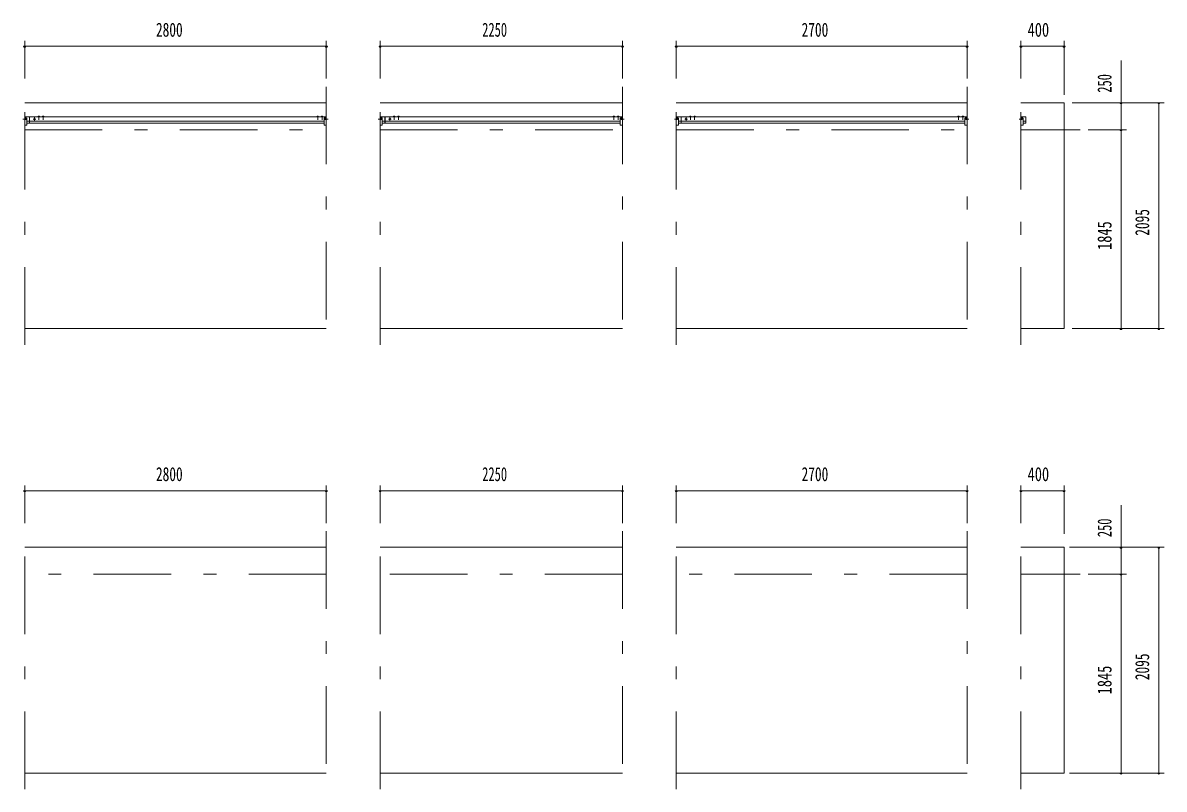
# Model space of a CAD drawing. Units: millimetres, scale not verified. Extents: x -27014 to 27021, y -10500 to 10500.
# Drawn here: x -14823 to -4226, y -7705 to -592 of the extents above; entities that cross this region are included whole.
import ezdxf
from ezdxf.enums import TextEntityAlignment as Align

# ---------------------------------------------------------------- set-up
doc = ezdxf.new("R2010")
doc.units = ezdxf.units.MM
doc.header["$LTSCALE"] = 60
doc.linetypes.add('USER3', pattern=[24, 12, -5, 2, -5])
for name, color, linetype, lineweight in [('0-2_1-05BOLD', 7, 'Continuous', 18), ('0-3_1-25CENTER', 3, 'USER3', 18), ('0-5_1-55DIM', 3, 'Continuous', 18)]:
    doc.layers.add(name, color=color, linetype=linetype, lineweight=lineweight)
doc.styles.add('ＭＳ ゴシック', font='')
doc.styles.get('ＭＳ ゴシック').set_extended_font_data('MS Gothic')

msp = doc.modelspace()

# ---------------------------------------------------------------- linework, layer by layer
at = {"layer": '0-2_1-05BOLD'}
for p, q in [((-12005.51, -1335.33), (-14805.51, -1335.33)), ((-9255.51, -1335.33), (-11505.52, -1335.33)), ((-8755.51, -1335.33), (-6055.51, -1335.33)), ((-14805.51, -1475.28), (-14790.51, -1475.28)), ((-12005.51, -1465.78), (-14801.23, -1465.78)), ((-14800.71, -1481.78), (-14797.01, -1481.78)), ((-14760.51, -1523.38), (-14760.51, -1465.78)), ((-14760.51, -1467.38), (-14759.52, -1467.38)), ((-14759.52, -1465.78), (-14759.52, -1523.38)), ((-14677.9, -1464.18), (-14677.9, -1460.68)), ((-14672.13, -1460.68), (-14672.13, -1464.18)), ((-14641.27, -1464.18), (-14641.27, -1465.78)), ((-14637.9, -1464.18), (-14637.9, -1460.68)), ((-14632.13, -1460.68), (-14632.13, -1464.18)), ((-12087.9, -1464.18), (-12087.9, -1460.68)), ((-12082.13, -1460.68), (-12082.13, -1464.18)), ((-12051.26, -1464.18), (-12051.26, -1465.78)), ((-12047.9, -1464.18), (-12047.9, -1460.68)), ((-12042.13, -1460.68), (-12042.13, -1464.18)), ((-12025.51, -1540.78), (-12025.51, -1480.28)), ((-12020.52, -1475.28), (-12005.51, -1475.28)), ((-12014.02, -1481.78), (-12010.32, -1481.78)), ((-11490.51, -1475.28), (-11505.52, -1475.28)), ((-11501.23, -1465.78), (-9255.51, -1465.78)), ((-11497.01, -1481.78), (-11500.71, -1481.78)), ((-11485.52, -1540.78), (-11485.52, -1480.28)), ((-11460.51, -1465.78), (-11460.51, -1523.38)), ((-11459.51, -1467.38), (-11460.51, -1467.38)), ((-11459.51, -1523.38), (-11459.51, -1465.78)), ((-11377.9, -1464.18), (-11377.9, -1460.68)), ((-11372.13, -1460.68), (-11372.13, -1464.18)), ((-11341.26, -1464.18), (-11341.26, -1465.78)), ((-11337.9, -1464.18), (-11337.9, -1460.68)), ((-11332.13, -1460.68), (-11332.13, -1464.18)), ((-9337.9, -1460.68), (-9337.9, -1464.18)), ((-9332.13, -1464.18), (-9332.13, -1460.68)), ((-9328.76, -1464.18), (-9328.76, -1465.78)), ((-9297.9, -1460.68), (-9297.9, -1464.18)), ((-9292.13, -1464.18), (-9292.13, -1460.68)), ((-9255.51, -1475.28), (-9270.52, -1475.28)), ((-9260.32, -1481.78), (-9264.02, -1481.78)), ((-8740.51, -1475.28), (-8755.51, -1475.28)), ((-8751.23, -1465.78), (-6055.51, -1465.78)), ((-8747.01, -1481.78), (-8750.71, -1481.78)), ((-8735.52, -1540.78), (-8735.52, -1480.28)), ((-8710.51, -1465.78), (-8710.51, -1523.38)), ((-8709.52, -1467.38), (-8710.51, -1467.38)), ((-8709.52, -1523.38), (-8709.52, -1465.78)), ((-8627.9, -1464.18), (-8627.9, -1460.68)), ((-8622.13, -1460.68), (-8622.13, -1464.18)), ((-8591.27, -1464.18), (-8591.27, -1465.78)), ((-8587.9, -1464.18), (-8587.9, -1460.68)), ((-8582.13, -1460.68), (-8582.13, -1464.18)), ((-6137.9, -1460.68), (-6137.9, -1464.18)), ((-6132.13, -1464.18), (-6132.13, -1460.68)), ((-6101.26, -1464.18), (-6101.26, -1465.78)), ((-6097.9, -1464.18), (-6097.9, -1460.68)), ((-6092.13, -1460.68), (-6092.13, -1464.18)), ((-6089.24, -1464.18), (-6089.24, -1460.68)), ((-6055.51, -1475.28), (-6070.52, -1475.28)), ((-6060.32, -1481.78), (-6064.02, -1481.78)), ((-5540.51, -1475.28), (-5555.51, -1475.28)), ((-5547.01, -1481.78), (-5550.71, -1481.78)), ((-5535.52, -1540.78), (-5535.52, -1480.28)), ((-14797.01, -1489.78), (-14800.71, -1489.78)), ((-14785.51, -1505.78), (-12025.51, -1505.78)), ((-14785.51, -1523.38), (-12025.51, -1523.38)), ((-14759.52, -1502.38), (-14760.51, -1502.38)), ((-12025.51, -1540.78), (-12005.51, -1540.78)), ((-12010.32, -1489.78), (-12014.02, -1489.78)), ((-11485.52, -1540.78), (-11505.52, -1540.78)), ((-11500.71, -1489.78), (-11497.01, -1489.78)), ((-11485.52, -1505.78), (-9275.51, -1505.78)), ((-9275.51, -1523.38), (-11485.52, -1523.38)), ((-11460.51, -1502.38), (-11459.51, -1502.38)), ((-9264.02, -1489.78), (-9260.32, -1489.78)), ((-9260.52, -1488.67), (-9255.51, -1491.55)), ((-8735.52, -1540.78), (-8755.51, -1540.78)), ((-8750.71, -1489.78), (-8747.01, -1489.78)), ((-6075.51, -1505.78), (-8735.52, -1505.78)), ((-6075.51, -1523.38), (-8735.52, -1523.38)), ((-8710.51, -1502.38), (-8709.52, -1502.38)), ((-6064.02, -1489.78), (-6060.32, -1489.78)), ((-5535.52, -1540.78), (-5555.51, -1540.78)), ((-5550.71, -1489.78), (-5547.01, -1489.78)), ((-5535.52, -1505.78), (-5510.51, -1505.78)), ((-12005.51, -3430.33), (-14805.51, -3430.33)), ((-9255.51, -3430.33), (-11505.52, -3430.33)), ((-6055.51, -3430.33), (-8755.51, -3430.33)), ((-5555.51, -3430.33), (-5155.52, -3430.33)), ((-14805.51, -5460.33), (-12005.51, -5460.33)), ((-11505.51, -5460.33), (-9255.51, -5460.33)), ((-8755.51, -5460.33), (-6055.51, -5460.33)), ((-5555.51, -5460.33), (-5155.52, -5460.33)), ((-12005.51, -7555.33), (-14805.51, -7555.33)), ((-9255.51, -7555.33), (-11505.51, -7555.33)), ((-6055.51, -7555.33), (-8755.51, -7555.33))]:
    msp.add_line(p, q, dxfattribs=at)
for points in [[(-5155.52, -3430.33), (-5155.52, -1335.33), (-5555.51, -1335.33)], [(-14805.51, -1491.55), (-14800.51, -1488.67), (-14800.51, -1482.89), (-14805.51, -1480)], [(-14785.51, -1480.28), (-14785.51, -1540.78), (-14805.51, -1540.78)], [(-14681.26, -1465.78), (-14681.26, -1464.18), (-14668.76, -1464.18), (-14668.76, -1465.78)], [(-14669.24, -1464.18), (-14669.24, -1460.68), (-14670.11, -1460.18), (-14679.92, -1460.18), (-14680.79, -1460.68), (-14680.79, -1464.18)], [(-14641.27, -1464.18), (-14628.76, -1464.18), (-14628.76, -1465.78)], [(-14629.24, -1464.18), (-14629.24, -1460.68), (-14630.12, -1460.18), (-14639.91, -1460.18), (-14640.79, -1460.68), (-14640.79, -1464.18)], [(-12091.26, -1465.78), (-12091.26, -1464.18), (-12078.76, -1464.18), (-12078.76, -1465.78)], [(-12079.24, -1464.18), (-12079.24, -1460.68), (-12080.11, -1460.18), (-12089.91, -1460.18), (-12090.79, -1460.68), (-12090.79, -1464.18)], [(-12051.26, -1464.18), (-12038.76, -1464.18), (-12038.76, -1465.78)], [(-12039.24, -1464.18), (-12039.24, -1460.68), (-12040.11, -1460.18), (-12049.91, -1460.18), (-12050.79, -1460.68), (-12050.79, -1464.18)], [(-12005.51, -1480), (-12010.51, -1482.89), (-12010.51, -1488.67), (-12005.51, -1491.55)], [(-11505.51, -1480), (-11500.51, -1482.89), (-11500.51, -1488.67), (-11505.52, -1491.55)], [(-11381.27, -1465.78), (-11381.27, -1464.18), (-11368.76, -1464.18), (-11368.76, -1465.78)], [(-11369.24, -1464.18), (-11369.24, -1460.68), (-11370.12, -1460.18), (-11379.91, -1460.18), (-11380.79, -1460.68), (-11380.79, -1464.18)], [(-11341.26, -1464.18), (-11328.77, -1464.18), (-11328.77, -1465.78)], [(-11329.24, -1464.18), (-11329.24, -1460.68), (-11330.12, -1460.18), (-11339.91, -1460.18), (-11340.79, -1460.68), (-11340.79, -1464.18)], [(-9328.76, -1464.18), (-9341.26, -1464.18), (-9341.26, -1465.78)], [(-9340.79, -1464.18), (-9340.79, -1460.68), (-9339.91, -1460.18), (-9330.11, -1460.18), (-9329.24, -1460.68), (-9329.24, -1464.18)], [(-9288.76, -1465.78), (-9288.76, -1464.18), (-9301.26, -1464.18), (-9301.26, -1465.78)], [(-9300.79, -1464.18), (-9300.79, -1460.68), (-9299.91, -1460.18), (-9290.11, -1460.18), (-9289.24, -1460.68), (-9289.24, -1464.18)], [(-9275.51, -1480.28), (-9275.51, -1540.78), (-9255.51, -1540.78)], [(-9260.52, -1488.67), (-9260.52, -1482.89), (-9255.52, -1480)], [(-8755.51, -1480), (-8750.51, -1482.89), (-8750.51, -1488.67), (-8755.51, -1491.55)], [(-8631.26, -1465.78), (-8631.26, -1464.18), (-8618.76, -1464.18), (-8618.76, -1465.78)], [(-8619.24, -1464.18), (-8619.24, -1460.68), (-8620.12, -1460.18), (-8629.91, -1460.18), (-8630.79, -1460.68), (-8630.79, -1464.18)], [(-8591.27, -1464.18), (-8578.77, -1464.18), (-8578.77, -1465.78)], [(-8579.24, -1464.18), (-8579.24, -1460.68), (-8580.12, -1460.18), (-8589.91, -1460.18), (-8590.79, -1460.68), (-8590.79, -1464.18)], [(-6128.76, -1465.78), (-6128.76, -1464.18), (-6141.26, -1464.18), (-6141.26, -1465.78)], [(-6140.79, -1464.18), (-6140.79, -1460.68), (-6139.91, -1460.18), (-6130.11, -1460.18), (-6129.24, -1460.68), (-6129.24, -1464.18)], [(-6101.26, -1464.18), (-6088.76, -1464.18), (-6088.76, -1465.78)], [(-6089.24, -1460.68), (-6090.11, -1460.18), (-6099.91, -1460.18), (-6100.79, -1460.68), (-6100.79, -1464.18)], [(-6075.51, -1480.28), (-6075.51, -1540.78), (-6055.51, -1540.78)], [(-6055.51, -1491.55), (-6060.52, -1488.67), (-6060.52, -1482.89), (-6055.52, -1480)], [(-5555.51, -1465.78), (-5510.51, -1465.78), (-5510.51, -1523.38), (-5535.52, -1523.38)], [(-5555.51, -1480), (-5550.51, -1482.89), (-5550.51, -1488.67), (-5555.51, -1491.55)], [(-5155.52, -5460.33), (-5155.52, -7555.33), (-5555.51, -7555.33)]]:
    msp.add_lwpolyline(points, dxfattribs=at)
for points in [[(-14719.51, -1488.67), (-14719.51, -1482.89), (-14714.51, -1480), (-14709.52, -1482.89), (-14709.52, -1488.67), (-14714.51, -1491.55)], [(-11419.52, -1488.67), (-11419.52, -1482.89), (-11414.51, -1480), (-11409.51, -1482.89), (-11409.51, -1488.67), (-11414.51, -1491.55)], [(-8669.52, -1488.67), (-8664.51, -1491.55), (-8659.51, -1488.67), (-8659.51, -1482.89), (-8664.51, -1480), (-8669.52, -1482.89)]]:
    msp.add_lwpolyline(points, close=True, dxfattribs=at)
for centre, radius in [((-14714.51, -1485.78), 6.25), ((-14714.51, -1485.78), 4.9), ((-11414.51, -1485.78), 6.25), ((-11414.51, -1485.78), 4.9), ((-8664.51, -1485.78), 6.25), ((-8664.51, -1485.78), 4.9)]:
    msp.add_circle(centre, radius, dxfattribs=at)
for centre, radius, start, end in [((-14805.51, -1485.78), 6.25, 270, 90), ((-14805.51, -1485.78), 4.9, 270, 90), ((-14797.01, -1485.78), 4, 270, 90), ((-14790.51, -1480.28), 5, 0, 90), ((-14679.34, -1462.49), 2.32, 51.45377, 90), ((-14675.01, -1468.69), 8.51, 70.16867, 109.82912), ((-14670.69, -1462.5), 2.32, 90, 128.53143), ((-14639.35, -1462.49), 2.32, 51.45377, 90), ((-14635.01, -1468.69), 8.51, 70.16867, 109.82912), ((-14630.69, -1462.5), 2.32, 90, 128.53143), ((-12089.34, -1462.49), 2.32, 51.45377, 90), ((-12085.01, -1468.69), 8.51, 70.16867, 109.82912), ((-12080.68, -1462.5), 2.32, 90, 128.53143), ((-12049.34, -1462.49), 2.32, 51.45377, 90), ((-12045.01, -1468.69), 8.51, 70.16867, 109.82912), ((-12040.68, -1462.5), 2.32, 90, 128.53143), ((-12020.52, -1480.28), 5, 90, 180), ((-12014.02, -1485.78), 4, 90, 270), ((-12005.51, -1485.78), 6.25, 90, 270), ((-12005.51, -1485.78), 4.9, 90, 270), ((-11505.52, -1485.78), 6.25, 270, 90), ((-11505.52, -1485.78), 4.9, 270, 90), ((-11497.01, -1485.78), 4, 270, 90), ((-11490.51, -1480.28), 5, 0, 90), ((-11379.35, -1462.49), 2.32, 51.45377, 90), ((-11375.02, -1468.69), 8.51, 70.16867, 109.82912), ((-11370.69, -1462.5), 2.32, 90, 128.53143), ((-11339.35, -1462.49), 2.32, 51.45377, 90), ((-11335.01, -1468.69), 8.51, 70.16867, 109.82912), ((-11330.69, -1462.5), 2.32, 90, 128.53143), ((-9339.34, -1462.49), 2.32, 51.45377, 90), ((-9335.02, -1468.69), 8.51, 70.16867, 109.82912), ((-9330.68, -1462.5), 2.32, 90, 128.53143), ((-9299.34, -1462.49), 2.32, 51.45377, 90), ((-9295.01, -1468.69), 8.51, 70.16867, 109.82912), ((-9290.68, -1462.5), 2.32, 90, 128.53143), ((-9270.52, -1480.28), 5, 90, 180), ((-9264.02, -1485.78), 4, 90, 270), ((-9255.51, -1485.78), 6.25, 90, 270), ((-9255.51, -1485.78), 4.9, 90, 270), ((-8755.51, -1485.78), 6.25, 270, 90), ((-8755.51, -1485.78), 4.9, 270, 90), ((-8747.01, -1485.78), 4, 270, 90), ((-8740.51, -1480.28), 5, 0, 90), ((-8629.35, -1462.49), 2.32, 51.45377, 90), ((-8625.01, -1468.69), 8.51, 70.16867, 109.82912), ((-8620.68, -1462.5), 2.32, 90, 128.53143), ((-8589.35, -1462.49), 2.32, 51.45377, 90), ((-8585.02, -1468.69), 8.51, 70.16867, 109.82912), ((-8580.69, -1462.5), 2.32, 90, 128.53143), ((-6139.34, -1462.49), 2.32, 51.45377, 90), ((-6135.01, -1468.69), 8.51, 70.16867, 109.82912), ((-6130.68, -1462.5), 2.32, 90, 128.53143), ((-6099.34, -1462.49), 2.32, 51.45377, 90), ((-6095.01, -1468.69), 8.51, 70.16867, 109.82912), ((-6090.68, -1462.5), 2.32, 90, 128.53143), ((-6070.52, -1480.28), 5, 90, 180), ((-6064.02, -1485.78), 4, 90, 270), ((-6055.51, -1485.78), 6.25, 90, 270), ((-6055.51, -1485.78), 4.9, 90, 270), ((-5555.51, -1485.78), 6.25, 270, 90), ((-5555.51, -1485.78), 4.9, 270, 90), ((-5547.01, -1485.78), 4, 270, 90), ((-5540.51, -1480.28), 5, 0, 90)]:
    msp.add_arc(centre, radius, start, end, dxfattribs=at)
at = {"layer": '0-3_1-25CENTER'}
for p, q in [((-14805.51, -3580.33), (-14805.51, -1185.33)), ((-12005.51, -1185.33), (-12005.51, -3580.33)), ((-11505.52, -3580.33), (-11505.52, -1185.33)), ((-9255.51, -1185.33), (-9255.51, -3580.33)), ((-8755.51, -3580.33), (-8755.51, -1185.33)), ((-6055.51, -1185.33), (-6055.51, -3580.33)), ((-5555.51, -3580.33), (-5555.51, -1185.33)), ((-14714.51, -1505.78), (-14714.51, -1465.78)), ((-14675.01, -1457.76), (-14675.01, -1492.64)), ((-14635.01, -1492.64), (-14635.01, -1457.76)), ((-12085.01, -1492.64), (-12085.01, -1457.76)), ((-12045.01, -1457.76), (-12045.01, -1492.64)), ((-11414.51, -1505.78), (-11414.51, -1465.78)), ((-11375.02, -1457.76), (-11375.02, -1492.64)), ((-11335.01, -1492.64), (-11335.01, -1457.76)), ((-9335.01, -1492.64), (-9335.01, -1457.76)), ((-9295.01, -1457.76), (-9295.01, -1492.64)), ((-8664.51, -1505.78), (-8664.51, -1465.78)), ((-8625.01, -1457.76), (-8625.01, -1492.64)), ((-8585.02, -1492.64), (-8585.02, -1457.76)), ((-6135.01, -1457.76), (-6135.01, -1492.64)), ((-6095.01, -1492.64), (-6095.01, -1457.76)), ((-14788.02, -1485.78), (-14823.01, -1485.78)), ((-14805.51, -1585.33), (-12005.51, -1585.33)), ((-14702.01, -1485.78), (-14727.02, -1485.78)), ((-12023.01, -1485.78), (-11988.01, -1485.78)), ((-11488.01, -1485.78), (-11523.01, -1485.78)), ((-11505.52, -1585.33), (-9255.51, -1585.33)), ((-11402.02, -1485.78), (-11427.02, -1485.78)), ((-9273.01, -1485.78), (-9238.02, -1485.78)), ((-8738.02, -1485.78), (-8773.01, -1485.78)), ((-8755.51, -1585.33), (-6055.51, -1585.33)), ((-8652.02, -1485.78), (-8677.02, -1485.78)), ((-6038.02, -1485.78), (-6073.01, -1485.78)), ((-5538.01, -1485.78), (-5573.01, -1485.78)), ((-5005.52, -1585.33), (-5555.51, -1585.33)), ((-14805.51, -7705.33), (-14805.51, -5310.33)), ((-12005.51, -5310.33), (-12005.51, -7705.33)), ((-11505.51, -7705.33), (-11505.51, -5310.33)), ((-9255.51, -5310.33), (-9255.51, -7705.33)), ((-8755.51, -7705.33), (-8755.51, -5310.33)), ((-6055.51, -5310.33), (-6055.51, -7705.33)), ((-5555.51, -7705.33), (-5555.51, -5310.33)), ((-12005.51, -5710.33), (-14805.51, -5710.33)), ((-9255.51, -5710.33), (-11505.51, -5710.33)), ((-6055.51, -5710.33), (-8755.51, -5710.33)), ((-5005.52, -5710.33), (-5555.51, -5710.33))]:
    msp.add_line(p, q, dxfattribs=at)
at = {"layer": '0-5_1-55DIM'}
for p, q in [((-14795.51, -810.33), (-14815.51, -810.33)), ((-14805.51, -1110.33), (-14805.51, -760.33)), ((-14805.51, -810.33), (-12005.51, -810.33)), ((-14805.51, -810.33), (-12005.51, -810.33)), ((-11995.51, -810.33), (-12015.51, -810.33)), ((-12005.51, -760.33), (-12005.51, -1110.33)), ((-11495.51, -810.33), (-11515.51, -810.33)), ((-11505.52, -1110.33), (-11505.52, -760.33)), ((-11505.52, -810.33), (-9255.51, -810.33)), ((-11505.52, -810.33), (-9255.51, -810.33)), ((-9245.51, -810.33), (-9265.51, -810.33)), ((-9255.51, -760.33), (-9255.51, -1110.33)), ((-8745.51, -810.33), (-8765.51, -810.33)), ((-8755.51, -1110.33), (-8755.51, -760.33)), ((-8755.51, -810.33), (-6055.51, -810.33)), ((-8755.51, -810.33), (-6055.51, -810.33)), ((-6045.51, -810.33), (-6065.51, -810.33)), ((-6055.51, -760.33), (-6055.51, -1110.33)), ((-5545.51, -810.33), (-5565.51, -810.33)), ((-5555.51, -1110.33), (-5555.51, -760.33)), ((-5555.51, -810.33), (-5155.52, -810.33)), ((-5555.51, -810.33), (-5155.52, -810.33)), ((-5145.52, -810.33), (-5165.52, -810.33)), ((-5155.52, -760.33), (-5155.52, -1260.33)), ((-4625.52, -3430.33), (-4625.52, -942.83)), ((-5080.52, -1335.33), (-4225.51, -1335.33)), ((-4615.52, -1335.33), (-4635.52, -1335.33)), ((-4615.52, -1335.33), (-4635.52, -1335.33)), ((-4625.52, -1585.33), (-4625.52, -1335.33)), ((-4265.52, -1335.33), (-4285.52, -1335.33)), ((-4265.51, -1335.33), (-4285.51, -1335.33)), ((-4275.52, -3430.33), (-4275.52, -1335.33)), ((-4275.51, -1335.33), (-4275.51, -3430.33)), ((-4575.52, -1585.33), (-4930.51, -1585.33)), ((-4615.52, -1585.33), (-4635.52, -1585.33)), ((-4615.52, -1585.33), (-4635.52, -1585.33)), ((-4625.52, -3430.33), (-4625.52, -1585.33)), ((-4225.51, -3430.33), (-5080.52, -3430.33)), ((-4615.52, -3430.33), (-4635.52, -3430.33)), ((-4615.52, -3430.33), (-4635.52, -3430.33)), ((-4265.52, -3430.33), (-4285.52, -3430.33)), ((-4265.51, -3430.33), (-4285.51, -3430.33)), ((-14795.51, -4935.33), (-14815.51, -4935.33)), ((-14805.51, -5235.33), (-14805.51, -4885.33)), ((-14805.51, -4935.33), (-12005.51, -4935.33)), ((-14805.51, -4935.33), (-12005.51, -4935.33)), ((-11995.51, -4935.33), (-12015.51, -4935.33)), ((-12005.51, -4885.33), (-12005.51, -5235.33)), ((-11495.51, -4935.33), (-11515.51, -4935.33)), ((-11505.51, -5235.33), (-11505.51, -4885.33)), ((-11505.51, -4935.33), (-9255.51, -4935.33)), ((-11505.51, -4935.33), (-9255.51, -4935.33)), ((-9245.51, -4935.33), (-9265.51, -4935.33)), ((-9255.51, -4885.33), (-9255.51, -5235.33)), ((-8745.51, -4935.33), (-8765.51, -4935.33)), ((-8755.51, -5235.33), (-8755.51, -4885.33)), ((-8755.51, -4935.33), (-6055.51, -4935.33)), ((-8755.51, -4935.33), (-6055.51, -4935.33)), ((-6045.51, -4935.33), (-6065.51, -4935.33)), ((-6055.51, -4885.33), (-6055.51, -5235.33)), ((-5545.51, -4935.33), (-5565.51, -4935.33)), ((-5555.51, -5235.33), (-5555.51, -4885.33)), ((-5555.51, -4935.33), (-5155.52, -4935.33)), ((-5555.51, -4935.33), (-5155.52, -4935.33)), ((-5145.52, -4935.33), (-5165.52, -4935.33)), ((-5155.52, -4885.33), (-5155.52, -5335.33)), ((-4625.52, -5067.83), (-4625.52, -7555.33)), ((-5105.52, -5460.33), (-4225.52, -5460.33)), ((-4615.52, -5460.33), (-4635.52, -5460.33)), ((-4625.52, -5710.33), (-4625.52, -5460.33)), ((-4265.52, -5460.33), (-4285.52, -5460.33)), ((-4275.52, -7555.33), (-4275.52, -5460.33)), ((-4575.52, -5710.33), (-4930.52, -5710.33)), ((-4615.52, -5710.33), (-4635.52, -5710.33)), ((-4625.52, -7555.33), (-4625.52, -5710.33)), ((-5105.52, -7555.33), (-4225.52, -7555.33)), ((-4225.52, -7555.33), (-5080.52, -7555.33)), ((-4615.52, -7555.33), (-4635.52, -7555.33)), ((-4265.52, -7555.33), (-4285.52, -7555.33)), ((-4265.52, -7555.33), (-4285.52, -7555.33))]:
    msp.add_line(p, q, dxfattribs=at)
for centre in [(-14805.51, -810.33), (-12005.51, -810.33), (-11505.51, -810.33), (-9255.51, -810.33), (-8755.51, -810.33), (-6055.51, -810.33), (-5555.51, -810.33), (-5155.52, -810.33), (-4625.52, -1335.33), (-4625.52, -1335.33), (-4275.52, -1335.33), (-4275.51, -1335.33), (-4625.52, -1585.33), (-4625.52, -1585.33), (-4625.52, -3430.33), (-4625.52, -3430.33), (-4275.52, -3430.33), (-4275.51, -3430.33), (-14805.51, -4935.33), (-12005.51, -4935.33), (-11505.51, -4935.33), (-9255.51, -4935.33), (-8755.51, -4935.33), (-6055.51, -4935.33), (-5555.51, -4935.33), (-5155.52, -4935.33), (-4625.52, -5460.33), (-4275.52, -5460.33), (-4625.52, -5710.33), (-4625.52, -7555.33), (-4275.52, -7555.33), (-4275.52, -7555.33)]:
    msp.add_arc(centre, 10, 180, 0, dxfattribs=at)

# ---------------------------------------------------------------- texts
at = {"layer": '0-5_1-55DIM', "color": 7, "style": 'ＭＳ ゴシック'}
for s, width, p in [('2800', 0.7, (-13586.79, -760.33)), ('2250', 0.65, (-10557.2, -760.33)), ('2700', 0.7, (-7592.12, -760.33)), ('400', 0.75, (-5493.14, -760.33)), ('2800', 0.7, (-13586.79, -4885.33)), ('2250', 0.65, (-10557.2, -4885.33)), ('2700', 0.7, (-7592.12, -4885.33)), ('400', 0.75, (-5493.14, -4885.33))]:
    msp.add_text(s, height=130.2, dxfattribs=dict(at, width=width)).set_placement(p, align=Align.BOTTOM_LEFT)
for s, width, p in [('250', 0.65, (-4675.52, -1240.91)), ('2095', 0.7, (-4325.52, -2568.84)), ('1845', 0.75, (-4675.52, -2700.06)), ('250', 0.65, (-4675.52, -5365.91)), ('2095', 0.7, (-4325.52, -6693.84)), ('1845', 0.75, (-4675.52, -6825.06))]:
    msp.add_text(s, height=130.2, rotation=90, dxfattribs=dict(at, width=width)).set_placement(p, align=Align.BOTTOM_LEFT)

doc.saveas('drawing.dxf')
